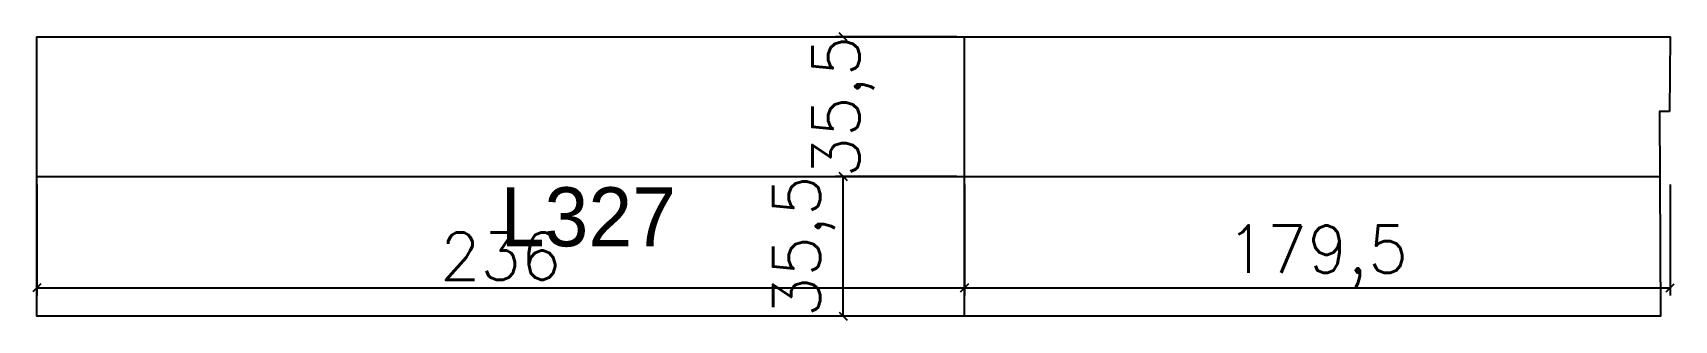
# Model space of a CAD drawing. Extents: x 3169 to 3586, y 1577 to 1650.
import ezdxf

# ---------------------------------------------------------------- set-up
doc = ezdxf.new("R2010")
doc.units = 0
for name, color, linetype in [('COTA', 241, 'Continuous'), ('NOMENCLATURA', 7, 'Continuous'), ('PAINEIS', 6, 'Continuous')]:
    doc.layers.add(name, color=color, linetype=linetype)
doc.styles.add('Romans', font='romans.shx', dxfattribs={"height": 12})
doc.dimstyles.new('cotas', dxfattribs={"dimtxt": 9, "dimasz": 2, "dimexe": 2, "dimexo": 2, "dimgap": 2, "dimtad": 1, "dimdec": 1, "dimzin": 12, "dimtxsty": 'Romans', "dimblk": 'OBLIQUE', "dimcen": 2.5, "dimclrd": 4, "dimclre": 4, "dimclrt": 240, "dimazin": 3, "dimtfac": 1, "dimtmove": 0, "dimatfit": 3})

# ---------------------------------------------------------------- blocks, each defined once
blk = doc.blocks.new('_OBLIQUE')
at = {"color": 0, "linetype": 'BYBLOCK'}
blk.add_line((-0.5, -0.5), (0.5, 0.5), dxfattribs=at)

msp = doc.modelspace()

# ---------------------------------------------------------------- linework, layer by layer
at = {"layer": 'PAINEIS'}
for p, q in [((3405.57, 1577.94), (3405.57, 1648.94)), ((3169.57, 1613.44), (3582.43, 1613.44))]:
    msp.add_line(p, q, dxfattribs=at)
msp.add_lwpolyline([(3584.87, 1629.94), (3582.37, 1629.94), (3582.57, 1577.94), (3169.57, 1577.94), (3169.57, 1648.94), (3585.07, 1648.94)], close=True, dxfattribs=at)

# ---------------------------------------------------------------- texts
at = {"layer": 'NOMENCLATURA'}
msp.add_text('L327', height=15, dxfattribs=at).set_placement((3287.57, 1595.69))

# ---------------------------------------------------------------- dimensions: what is measured, and where the dimension line sits
at = {"layer": 'COTA'}
msp.add_linear_dim(base=(3374.71, 1613.44), p1=(3405.57, 1613.44), p2=(3405.57, 1648.94), angle=90, location=(3374.71, 1631.19), dimstyle='cotas', override={"dimtmove": 2}, dxfattribs=at).render()
for base, p1, p2 in [((3169.57, 1585.17), (3169.57, 1613.44), (3405.57, 1613.44)), ((3405.57, 1585.17), (3405.57, 1613.44), (3585.07, 1613.44))]:
    msp.add_linear_dim(base=base, p1=p1, p2=p2, dimstyle='cotas', dxfattribs=at).render()
msp.add_linear_dim(base=(3374.71, 1577.94), p1=(3405.57, 1577.94), p2=(3405.57, 1613.44), angle=90, dimstyle='cotas', dxfattribs=at).render()

doc.saveas('drawing.dxf')
